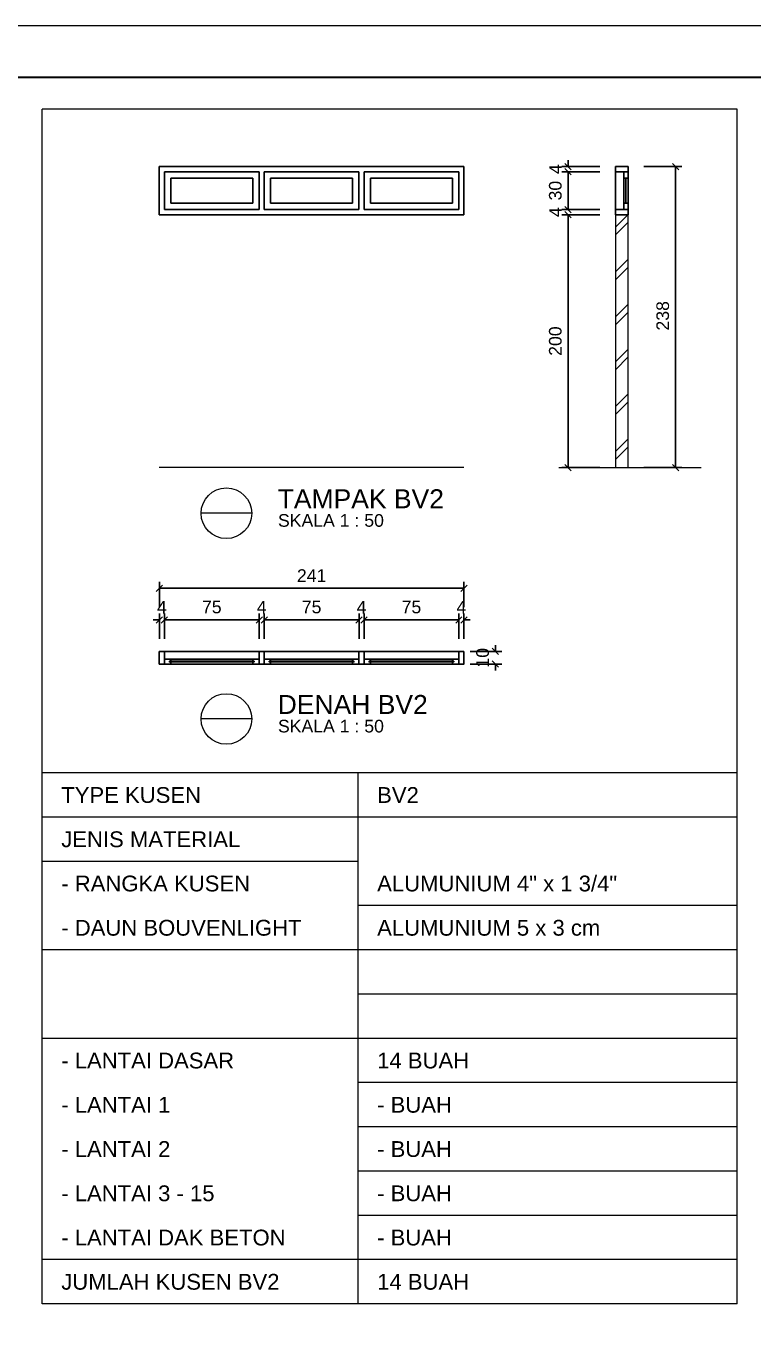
# Model space of a CAD drawing. Header units: millimetres. Extents: x -108 to 351, y -17 to 192.
# Drawn here: x 304.59 to 316.1, y 4.65 to 25.17 of the extents above; entities that cross this region are included whole.
import ezdxf
from ezdxf.enums import TextEntityAlignment as Align

# ---------------------------------------------------------------- set-up
doc = ezdxf.new("R2010")
doc.units = ezdxf.units.MM
doc.layers.get('defpoints').update_dxf_attribs({"color": 1})
for name, color, linetype, lineweight in [('ars', 11, 'Continuous', 0), ('KOP', 7, 'Continuous', 20), ('KOP GARIS', 1, 'Continuous', 30), ('lan', 7, 'Continuous', 15), ('NOT', 7, 'Continuous', 20), ('tem', 5, 'Continuous', 20), ('u', 6, 'Continuous', 20), ('u @ 1', 6, 'Continuous', 20)]:
    doc.layers.add(name, color=color, linetype=linetype, lineweight=lineweight)
doc.layers.add('Kusen', color=30, linetype='Continuous')
doc.styles.get("Standard").update_dxf_attribs({"font": 'arial.ttf'})
doc.dimstyles.new('SK-50', dxfattribs={"dimscale": 0, "dimtxt": 0.2, "dimasz": 0.1, "dimexe": 0.1, "dimexo": 0, "dimgap": 0.1, "dimtad": 1, "dimdec": 0, "dimlfac": 50, "dimzin": 0, "dimdsep": 46, "dimtxsty": 'Standard', "dimblk": 'OBLIQUE', "dimcen": 0.09, "dimclrd": 256, "dimclre": 256, "dimclrt": 256, "dimadec": 0, "dimazin": 0, "dimtfac": 1, "dimtdec": 0, "dimtofl": 0, "dimtmove": 0, "dimatfit": 3, "dimldrblk": 'OBLIQUE', "dimfxl": 0, "dimtolj": 1, "dimtzin": 0, "dimarcsym": 0})

# ---------------------------------------------------------------- blocks, each defined once
blk = doc.blocks.new('KOPA2-TPAK r')
at = {"layer": 'KOP'}
blk.add_lwpolyline([(0, 0), (59.4, 0), (59.4, 42.135), (0, 42.135)], close=True, dxfattribs=at)
at = {"layer": 'KOP GARIS'}
blk.add_lwpolyline([(0.815, 0.815), (58.585, 0.815), (58.585, 41.32), (0.815, 41.32)], close=True, dxfattribs=at)
at = {"layer": 'KOP'}
for p in [(51.864, 6.612), (51.864, 6.212), (51.864, 5.812)]:
    blk.add_attdef('JUDUL', p, '', height=0.25, dxfattribs=at)
for tag, p in [('SKALA', (51.816, 4.913)), ('SKALA', (51.816, 4.602)), ('SKALA', (51.816, 4.312)), ('AR-00', (57.749, 3.195))]:
    blk.add_attdef(tag, text='', height=0.172, dxfattribs=at).set_placement(p, align=Align.MIDDLE_CENTER)
blk = doc.blocks.new('BV 241')
at = {"layer": 'Kusen'}
for p, q in [((-0.415, 0), (-1.165, 0)), ((-1.115, 0.1), (-0.465, 0.1)), ((-0.465, 0.06), (-1.115, 0.06)), ((-0.375, 0), (0.375, 0)), ((0.325, 0.1), (-0.325, 0.1)), ((-0.325, 0.06), (0.325, 0.06)), ((1.115, 0.1), (0.465, 0.1)), ((0.465, 0.06), (1.115, 0.06)), ((0.415, 0), (1.165, 0))]:
    blk.add_line(p, q, dxfattribs=at)
for points in [[(-1.205, 0), (-1.165, 0), (-1.165, 0.1), (-1.205, 0.1)], [(-0.375, 0), (-0.415, 0), (-0.415, 0.1), (-0.375, 0.1)], [(0.415, 0), (0.375, 0), (0.375, 0.1), (0.415, 0.1)], [(1.205, 0), (1.165, 0), (1.165, 0.1), (1.205, 0.1)]]:
    blk.add_lwpolyline(points, close=True, dxfattribs=at)
for points in [[(-1.115, 0.0775), (-1.115, 0.06), (-1.165, 0.06), (-1.165, 0.1), (-1.115, 0.1), (-1.115, 0.0825), (-1.125, 0.0825), (-1.125, 0.0775), (-1.115, 0.0775)], [(-0.465, 0.0775), (-0.465, 0.06), (-0.415, 0.06), (-0.415, 0.1), (-0.465, 0.1), (-0.465, 0.0825), (-0.455, 0.0825), (-0.455, 0.0775), (-0.465, 0.0775)], [(-0.325, 0.0775), (-0.325, 0.06), (-0.375, 0.06), (-0.375, 0.1), (-0.325, 0.1), (-0.325, 0.0825), (-0.335, 0.0825), (-0.335, 0.0775), (-0.325, 0.0775)], [(0.325, 0.0775), (0.325, 0.06), (0.375, 0.06), (0.375, 0.1), (0.325, 0.1), (0.325, 0.0825), (0.335, 0.0825), (0.335, 0.0775), (0.325, 0.0775)], [(0.465, 0.0775), (0.465, 0.06), (0.415, 0.06), (0.415, 0.1), (0.465, 0.1), (0.465, 0.0825), (0.455, 0.0825), (0.455, 0.0775), (0.465, 0.0775)], [(1.115, 0.0775), (1.115, 0.06), (1.165, 0.06), (1.165, 0.1), (1.115, 0.1), (1.115, 0.0825), (1.125, 0.0825), (1.125, 0.0775), (1.115, 0.0775)]]:
    blk.add_lwpolyline(points, dxfattribs=at)
at = {"layer": 'Kusen', "color": 141}
for points in [[(-1.125, 0.0775), (-0.455, 0.0775), (-0.455, 0.0825), (-1.125, 0.0825)], [(0.335, 0.0775), (-0.335, 0.0775), (-0.335, 0.0825), (0.335, 0.0825)], [(1.125, 0.0775), (0.455, 0.0775), (0.455, 0.0825), (1.125, 0.0825)]]:
    blk.add_lwpolyline(points, close=True, dxfattribs=at)
blk = doc.blocks.new('_Oblique')
at = {"color": 0, "linetype": 'ByBlock', "lineweight": -2}
blk.add_line((-0.5, -0.5), (0.5, 0.5), dxfattribs=at)
blk = doc.blocks.new('*D200')
at = {"layer": 'defpoints', "color": 0, "transparency": 16777216}
for p in [(311.527, 16.276), (306.707, 15.976), (311.527, 15.976)]:
    blk.add_point(p, dxfattribs=at)
at = {"layer": 'u', "lineweight": -2, "transparency": 16777216}
for p, q in [((306.707, 15.976), (306.707, 16.376)), ((306.707, 16.276), (311.527, 16.276)), ((311.527, 15.976), (311.527, 16.376))]:
    blk.add_line(p, q, dxfattribs=at)
at = {"layer": 'u', "lineweight": -2, "transparency": 16777216, "xscale": 0.1, "yscale": 0.1, "zscale": 0.1, "rotation": 180}
blk.add_blockref('_Oblique', (306.707, 16.276), dxfattribs=at)
at = {"layer": 'u', "lineweight": -2, "transparency": 16777216, "xscale": 0.1, "yscale": 0.1, "zscale": 0.1}
blk.add_blockref('_Oblique', (311.527, 16.276), dxfattribs=at)
at = {"layer": 'u', "transparency": 16777216, "insert": (309.117, 16.476), "char_height": 0.2, "attachment_point": 5}
blk.add_mtext('\\A1;241', dxfattribs=at)
blk = doc.blocks.new('*D201')
at = {"layer": 'defpoints', "color": 0, "transparency": 16777216}
for p in [(311.627, 15.276), (311.627, 15.076), (312.027, 15.076)]:
    blk.add_point(p, dxfattribs=at)
at = {"layer": 'u', "lineweight": -2, "transparency": 16777216}
for p, q in [((311.627, 15.276), (312.127, 15.276)), ((312.027, 15.276), (312.027, 15.376)), ((311.627, 15.076), (312.127, 15.076)), ((312.027, 15.076), (312.027, 14.976))]:
    blk.add_line(p, q, dxfattribs=at)
at = {"layer": 'u', "lineweight": -2, "transparency": 16777216, "xscale": 0.1, "yscale": 0.1, "zscale": 0.1}
for p, rotation in [((312.027, 15.276), 270), ((312.027, 15.076), 90)]:
    blk.add_blockref('_Oblique', p, dxfattribs=dict(at, rotation=rotation))
at = {"layer": 'u', "transparency": 16777216, "insert": (311.824, 15.176), "char_height": 0.2, "attachment_point": 5, "rotation": 90}
blk.add_mtext('\\A1;10', dxfattribs=at)
blk = doc.blocks.new('*D202')
at = {"layer": 'defpoints', "color": 0, "transparency": 16777216}
for p in [(308.287, 15.776), (306.787, 15.476), (308.287, 15.476)]:
    blk.add_point(p, dxfattribs=at)
at = {"layer": 'u', "lineweight": -2, "transparency": 16777216}
for p, q in [((306.787, 15.476), (306.787, 15.876)), ((308.287, 15.476), (308.287, 15.876)), ((306.787, 15.776), (308.287, 15.776))]:
    blk.add_line(p, q, dxfattribs=at)
at = {"layer": 'u', "lineweight": -2, "transparency": 16777216, "xscale": 0.1, "yscale": 0.1, "zscale": 0.1, "rotation": 180}
blk.add_blockref('_Oblique', (306.787, 15.776), dxfattribs=at)
at = {"layer": 'u', "lineweight": -2, "transparency": 16777216, "xscale": 0.1, "yscale": 0.1, "zscale": 0.1}
blk.add_blockref('_Oblique', (308.287, 15.776), dxfattribs=at)
at = {"layer": 'u', "transparency": 16777216, "insert": (307.537, 15.978), "char_height": 0.2, "attachment_point": 5}
blk.add_mtext('\\A1;75', dxfattribs=at)
blk = doc.blocks.new('*D205')
at = {"layer": 'defpoints', "color": 0, "transparency": 16777216}
for p in [(308.367, 15.776), (308.287, 15.476), (308.367, 15.476)]:
    blk.add_point(p, dxfattribs=at)
at = {"layer": 'u', "lineweight": -2, "transparency": 16777216}
for p, q in [((308.287, 15.476), (308.287, 15.876)), ((308.367, 15.476), (308.367, 15.876)), ((308.287, 15.776), (308.187, 15.776)), ((308.367, 15.776), (308.467, 15.776))]:
    blk.add_line(p, q, dxfattribs=at)
at = {"layer": 'u', "lineweight": -2, "transparency": 16777216, "xscale": 0.1, "yscale": 0.1, "zscale": 0.1}
blk.add_blockref('_Oblique', (308.287, 15.776), dxfattribs=at)
at = {"layer": 'u', "lineweight": -2, "transparency": 16777216, "xscale": 0.1, "yscale": 0.1, "zscale": 0.1, "rotation": 180}
blk.add_blockref('_Oblique', (308.367, 15.776), dxfattribs=at)
at = {"layer": 'u', "transparency": 16777216, "insert": (308.327, 15.976), "char_height": 0.2, "attachment_point": 5}
blk.add_mtext('\\A1;4', dxfattribs=at)
blk = doc.blocks.new('*D203')
at = {"layer": 'defpoints', "color": 0, "transparency": 16777216}
for p in [(309.867, 15.776), (308.367, 15.476), (309.867, 15.476)]:
    blk.add_point(p, dxfattribs=at)
at = {"layer": 'u', "lineweight": -2, "transparency": 16777216}
for p, q in [((308.367, 15.476), (308.367, 15.876)), ((309.867, 15.476), (309.867, 15.876)), ((308.367, 15.776), (309.867, 15.776))]:
    blk.add_line(p, q, dxfattribs=at)
at = {"layer": 'u', "lineweight": -2, "transparency": 16777216, "xscale": 0.1, "yscale": 0.1, "zscale": 0.1, "rotation": 180}
blk.add_blockref('_Oblique', (308.367, 15.776), dxfattribs=at)
at = {"layer": 'u', "lineweight": -2, "transparency": 16777216, "xscale": 0.1, "yscale": 0.1, "zscale": 0.1}
blk.add_blockref('_Oblique', (309.867, 15.776), dxfattribs=at)
at = {"layer": 'u', "transparency": 16777216, "insert": (309.117, 15.978), "char_height": 0.2, "attachment_point": 5}
blk.add_mtext('\\A1;75', dxfattribs=at)
blk = doc.blocks.new('*D206')
at = {"layer": 'defpoints', "color": 0, "transparency": 16777216}
for p in [(309.947, 15.776), (309.867, 15.476), (309.947, 15.476)]:
    blk.add_point(p, dxfattribs=at)
at = {"layer": 'u', "lineweight": -2, "transparency": 16777216}
for p, q in [((309.867, 15.476), (309.867, 15.876)), ((309.947, 15.476), (309.947, 15.876)), ((309.867, 15.776), (309.767, 15.776)), ((309.947, 15.776), (310.047, 15.776))]:
    blk.add_line(p, q, dxfattribs=at)
at = {"layer": 'u', "lineweight": -2, "transparency": 16777216, "xscale": 0.1, "yscale": 0.1, "zscale": 0.1}
blk.add_blockref('_Oblique', (309.867, 15.776), dxfattribs=at)
at = {"layer": 'u', "lineweight": -2, "transparency": 16777216, "xscale": 0.1, "yscale": 0.1, "zscale": 0.1, "rotation": 180}
blk.add_blockref('_Oblique', (309.947, 15.776), dxfattribs=at)
at = {"layer": 'u', "transparency": 16777216, "insert": (309.907, 15.976), "char_height": 0.2, "attachment_point": 5}
blk.add_mtext('\\A1;4', dxfattribs=at)
blk = doc.blocks.new('*D204')
at = {"layer": 'defpoints', "color": 0, "transparency": 16777216}
for p in [(311.447, 15.776), (309.947, 15.476), (311.447, 15.476)]:
    blk.add_point(p, dxfattribs=at)
at = {"layer": 'u', "lineweight": -2, "transparency": 16777216}
for p, q in [((309.947, 15.476), (309.947, 15.876)), ((311.447, 15.476), (311.447, 15.876)), ((309.947, 15.776), (311.447, 15.776))]:
    blk.add_line(p, q, dxfattribs=at)
at = {"layer": 'u', "lineweight": -2, "transparency": 16777216, "xscale": 0.1, "yscale": 0.1, "zscale": 0.1, "rotation": 180}
blk.add_blockref('_Oblique', (309.947, 15.776), dxfattribs=at)
at = {"layer": 'u', "lineweight": -2, "transparency": 16777216, "xscale": 0.1, "yscale": 0.1, "zscale": 0.1}
blk.add_blockref('_Oblique', (311.447, 15.776), dxfattribs=at)
at = {"layer": 'u', "transparency": 16777216, "insert": (310.697, 15.978), "char_height": 0.2, "attachment_point": 5}
blk.add_mtext('\\A1;75', dxfattribs=at)
blk = doc.blocks.new('*D207')
at = {"layer": 'defpoints', "color": 0, "transparency": 16777216}
for p in [(311.527, 15.776), (311.447, 15.476), (311.527, 15.476)]:
    blk.add_point(p, dxfattribs=at)
at = {"layer": 'u', "lineweight": -2, "transparency": 16777216}
for p, q in [((311.447, 15.476), (311.447, 15.876)), ((311.527, 15.476), (311.527, 15.876)), ((311.447, 15.776), (311.347, 15.776)), ((311.527, 15.776), (311.627, 15.776))]:
    blk.add_line(p, q, dxfattribs=at)
at = {"layer": 'u', "lineweight": -2, "transparency": 16777216, "xscale": 0.1, "yscale": 0.1, "zscale": 0.1}
blk.add_blockref('_Oblique', (311.447, 15.776), dxfattribs=at)
at = {"layer": 'u', "lineweight": -2, "transparency": 16777216, "xscale": 0.1, "yscale": 0.1, "zscale": 0.1, "rotation": 180}
blk.add_blockref('_Oblique', (311.527, 15.776), dxfattribs=at)
at = {"layer": 'u', "transparency": 16777216, "insert": (311.487, 15.976), "char_height": 0.2, "attachment_point": 5}
blk.add_mtext('\\A1;4', dxfattribs=at)
blk = doc.blocks.new('*D208')
at = {"layer": 'defpoints', "color": 0, "transparency": 16777216}
for p in [(306.787, 15.776), (306.707, 15.476), (306.787, 15.476)]:
    blk.add_point(p, dxfattribs=at)
at = {"layer": 'u', "lineweight": -2, "transparency": 16777216}
for p, q in [((306.707, 15.476), (306.707, 15.876)), ((306.787, 15.476), (306.787, 15.876)), ((306.707, 15.776), (306.607, 15.776)), ((306.787, 15.776), (306.887, 15.776))]:
    blk.add_line(p, q, dxfattribs=at)
at = {"layer": 'u', "lineweight": -2, "transparency": 16777216, "xscale": 0.1, "yscale": 0.1, "zscale": 0.1}
blk.add_blockref('_Oblique', (306.707, 15.776), dxfattribs=at)
at = {"layer": 'u', "lineweight": -2, "transparency": 16777216, "xscale": 0.1, "yscale": 0.1, "zscale": 0.1, "rotation": 180}
blk.add_blockref('_Oblique', (306.787, 15.776), dxfattribs=at)
at = {"layer": 'u', "transparency": 16777216, "insert": (306.747, 15.976), "char_height": 0.2, "attachment_point": 5}
blk.add_mtext('\\A1;4', dxfattribs=at)
blk = doc.blocks.new('*D209')
at = {"layer": 'defpoints', "color": 0, "transparency": 16777216}
for p in [(313.677, 22.185), (313.177, 18.185), (313.677, 18.185)]:
    blk.add_point(p, dxfattribs=at)
at = {"layer": 'u', "lineweight": -2, "transparency": 16777216}
for p, q in [((313.677, 22.185), (313.077, 22.185)), ((313.177, 22.185), (313.177, 18.185)), ((313.677, 18.185), (313.077, 18.185))]:
    blk.add_line(p, q, dxfattribs=at)
at = {"layer": 'u', "lineweight": -2, "transparency": 16777216, "xscale": 0.1, "yscale": 0.1, "zscale": 0.1}
for p, rotation in [((313.177, 22.185), 90), ((313.177, 18.185), 270)]:
    blk.add_blockref('_Oblique', p, dxfattribs=dict(at, rotation=rotation))
at = {"layer": 'u', "transparency": 16777216, "insert": (312.975, 20.185), "char_height": 0.2, "attachment_point": 5, "rotation": 90}
blk.add_mtext('\\A1;200', dxfattribs=at)
blk = doc.blocks.new('*D210')
at = {"layer": 'defpoints', "color": 0, "transparency": 16777216}
for p in [(313.177, 22.865), (313.677, 22.945), (313.677, 22.865)]:
    blk.add_point(p, dxfattribs=at)
at = {"layer": 'u', "lineweight": -2, "transparency": 16777216}
for p, q in [((313.177, 22.945), (313.177, 23.045)), ((313.677, 22.945), (313.077, 22.945)), ((313.677, 22.865), (313.077, 22.865)), ((313.177, 22.865), (313.177, 22.765))]:
    blk.add_line(p, q, dxfattribs=at)
at = {"layer": 'u', "lineweight": -2, "transparency": 16777216, "xscale": 0.1, "yscale": 0.1, "zscale": 0.1}
for p, rotation in [((313.177, 22.945), 270), ((313.177, 22.865), 90)]:
    blk.add_blockref('_Oblique', p, dxfattribs=dict(at, rotation=rotation))
at = {"layer": 'u', "transparency": 16777216, "insert": (312.977, 22.905), "char_height": 0.2, "attachment_point": 5, "rotation": 90}
blk.add_mtext('\\A1;4', dxfattribs=at)
blk = doc.blocks.new('*D211')
at = {"layer": 'defpoints', "color": 0, "transparency": 16777216}
for p in [(314.377, 22.945), (314.377, 18.185), (314.877, 18.185)]:
    blk.add_point(p, dxfattribs=at)
at = {"layer": 'u', "lineweight": -2, "transparency": 16777216}
for p, q in [((314.377, 22.945), (314.977, 22.945)), ((314.877, 22.945), (314.877, 18.185)), ((314.377, 18.185), (314.977, 18.185))]:
    blk.add_line(p, q, dxfattribs=at)
at = {"layer": 'u', "lineweight": -2, "transparency": 16777216, "xscale": 0.1, "yscale": 0.1, "zscale": 0.1}
for p, rotation in [((314.877, 22.945), 90), ((314.877, 18.185), 270)]:
    blk.add_blockref('_Oblique', p, dxfattribs=dict(at, rotation=rotation))
at = {"layer": 'u', "transparency": 16777216, "insert": (314.675, 20.585), "char_height": 0.2, "attachment_point": 5, "rotation": 90}
blk.add_mtext('\\A1;238', dxfattribs=at)
blk = doc.blocks.new('*D212')
at = {"layer": 'defpoints', "color": 0, "transparency": 16777216}
for p in [(313.177, 22.185), (313.677, 22.265), (313.677, 22.185)]:
    blk.add_point(p, dxfattribs=at)
at = {"layer": 'u', "lineweight": -2, "transparency": 16777216}
for p, q in [((313.177, 22.265), (313.177, 22.365)), ((313.677, 22.265), (313.077, 22.265)), ((313.677, 22.185), (313.077, 22.185)), ((313.177, 22.185), (313.177, 22.085))]:
    blk.add_line(p, q, dxfattribs=at)
at = {"layer": 'u', "lineweight": -2, "transparency": 16777216, "xscale": 0.1, "yscale": 0.1, "zscale": 0.1}
for p, rotation in [((313.177, 22.265), 270), ((313.177, 22.185), 90)]:
    blk.add_blockref('_Oblique', p, dxfattribs=dict(at, rotation=rotation))
at = {"layer": 'u', "transparency": 16777216, "insert": (312.977, 22.225), "char_height": 0.2, "attachment_point": 5, "rotation": 90}
blk.add_mtext('\\A1;4', dxfattribs=at)
blk = doc.blocks.new('*D213')
at = {"layer": 'defpoints', "color": 0, "transparency": 16777216}
for p in [(313.677, 22.865), (313.177, 22.265), (313.677, 22.265)]:
    blk.add_point(p, dxfattribs=at)
at = {"layer": 'u', "lineweight": -2, "transparency": 16777216}
for p, q in [((313.677, 22.865), (313.077, 22.865)), ((313.177, 22.865), (313.177, 22.265)), ((313.677, 22.265), (313.077, 22.265))]:
    blk.add_line(p, q, dxfattribs=at)
at = {"layer": 'u', "lineweight": -2, "transparency": 16777216, "xscale": 0.1, "yscale": 0.1, "zscale": 0.1}
for p, rotation in [((313.177, 22.865), 90), ((313.177, 22.265), 270)]:
    blk.add_blockref('_Oblique', p, dxfattribs=dict(at, rotation=rotation))
at = {"layer": 'u', "transparency": 16777216, "insert": (312.975, 22.565), "char_height": 0.2, "attachment_point": 5, "rotation": 90}
blk.add_mtext('\\A1;30', dxfattribs=at)
blk = doc.blocks.new('Ndtpd')
blk.add_line((0.747, 0), (-0.747, 0))
blk.add_circle((0, 0), 0.747)
at = {"flags": 4}
for tag, height, p in [('NO', 0.5, (0, 0.148)), ('NOLBR', 0.3, (0, -0.398))]:
    blk.add_attdef(tag, text='', height=height, dxfattribs=at).set_placement(p, align=Align.CENTER)
for tag, p, height in [('NDTPD', (1.516, 0.148), 0.5), ('SKALA', (1.523, -0.398), 0.3)]:
    blk.add_attdef(tag, p, '', height=height, dxfattribs=at)

msp = doc.modelspace()

# ---------------------------------------------------------------- hatches: boundary and pattern name
at = {"layer": 'ars'}
h = msp.add_hatch(dxfattribs=at)
h.set_pattern_fill('TEMBOK', color=256, scale=0.502197)
h.set_pattern_definition([(225, (324.27024, 111.04327), (0.355107, -0.355107), []), (225, (324.1447, 111.04327), (0.355107, -0.355107), [])])
h.paths.add_polyline_path([(314.12554, 18.18454), (314.12554, 22.18454), (313.92466, 22.18454), (313.92466, 18.18454)])

# ---------------------------------------------------------------- linework, layer by layer
msp.add_lwpolyline([(314.09729, 22.36454), (314.09729, 22.76454), (314.08729, 22.76454), (314.08729, 22.36454)], dxfattribs=at)
at = {"layer": 'Kusen', "linetype": 'ByBlock'}
for p, q in [((306.70654, 22.94454), (306.70654, 22.18454)), ((306.70654, 22.94454), (311.52654, 22.94454)), ((306.78654, 22.86454), (306.78654, 22.26454)), ((306.78654, 22.86454), (308.28654, 22.86454)), ((308.28654, 22.86454), (308.28654, 22.26454)), ((308.36654, 22.86454), (308.36654, 22.26454)), ((308.36654, 22.86454), (309.86654, 22.86454)), ((309.86654, 22.86454), (309.86654, 22.26454)), ((309.94654, 22.86454), (309.94654, 22.26454)), ((309.94654, 22.86454), (311.44654, 22.86454)), ((311.44654, 22.86454), (311.44654, 22.26454)), ((311.52654, 22.94454), (311.52654, 22.18454)), ((306.88654, 22.76454), (306.88654, 22.36454)), ((306.88654, 22.76454), (308.18654, 22.76454)), ((308.18654, 22.76454), (308.18654, 22.36454)), ((308.46654, 22.76454), (308.46654, 22.36454)), ((308.46654, 22.76454), (309.76654, 22.76454)), ((309.76654, 22.76454), (309.76654, 22.36454)), ((310.04654, 22.76454), (310.04654, 22.36454)), ((310.04654, 22.76454), (311.34654, 22.76454)), ((311.34654, 22.76454), (311.34654, 22.36454)), ((306.88654, 22.36454), (308.18654, 22.36454)), ((308.46654, 22.36454), (309.76654, 22.36454)), ((310.04654, 22.36454), (311.34654, 22.36454)), ((306.70654, 22.18454), (311.52654, 22.18454)), ((306.78654, 22.26454), (308.28654, 22.26454)), ((308.36654, 22.26454), (309.86654, 22.26454)), ((309.94654, 22.26454), (311.44654, 22.26454))]:
    msp.add_line(p, q, dxfattribs=at)
at = {"layer": 'Kusen'}
for p, q in [((313.92729, 22.18454), (313.92729, 22.86454)), ((314.05729, 22.76454), (314.05729, 22.36454)), ((314.12729, 22.76454), (314.12729, 22.36454))]:
    msp.add_line(p, q, dxfattribs=at)
for points in [[(313.92729, 22.86454), (314.12729, 22.86454), (314.12729, 22.94454), (313.92729, 22.94454)], [(314.05729, 22.76454), (314.12729, 22.76454), (314.12729, 22.86454), (314.05729, 22.86454)], [(314.05729, 22.26454), (314.12729, 22.26454), (314.12729, 22.36454), (314.05729, 22.36454)], [(313.92729, 22.18454), (314.12729, 22.18454), (314.12729, 22.26454), (313.92729, 22.26454)]]:
    msp.add_lwpolyline(points, close=True, dxfattribs=at)
at = {"layer": 'lan'}
for p, q in [((304.85435, 4.95552), (304.85435, 23.85552)), ((315.85435, 23.85552), (304.85435, 23.85552)), ((315.85435, 4.95552), (315.85435, 23.85552)), ((313.02729, 18.18454), (315.28137, 18.18454)), ((315.85435, 13.35552), (304.85435, 13.35552)), ((309.85435, 4.95552), (309.85435, 13.35552)), ((315.85435, 12.65552), (304.85435, 12.65552)), ((309.85435, 11.95552), (304.85435, 11.95552)), ((315.85435, 11.25552), (309.85435, 11.25552)), ((315.85435, 10.55552), (304.85435, 10.55552)), ((315.85435, 9.85552), (309.85435, 9.85552)), ((315.85435, 9.15552), (304.85435, 9.15552)), ((315.85435, 8.45552), (309.85435, 8.45552)), ((315.85435, 7.75552), (309.85435, 7.75552)), ((315.85435, 7.05552), (309.85435, 7.05552)), ((315.85435, 6.35552), (309.85435, 6.35552)), ((315.85435, 5.65552), (304.85435, 5.65552)), ((315.85435, 4.95552), (304.85435, 4.95552))]:
    msp.add_line(p, q, dxfattribs=at)
at = {"layer": 'lan', "linetype": 'Continuous', "ltscale": 2}
msp.add_line((311.52654, 18.18454), (306.70654, 18.18454), dxfattribs=at)
at = {"layer": 'tem'}
for p, q in [((313.92641, 22.18454), (313.92641, 18.18454)), ((314.12729, 22.18454), (313.92641, 22.18454)), ((314.12729, 18.18454), (314.12729, 22.18454))]:
    msp.add_line(p, q, dxfattribs=at)

# ---------------------------------------------------------------- block references
at = {"layer": 'KOP'}
msp.add_blockref('KOPA2-TPAK r', (292.03958, -16.96472), dxfattribs=at)
at = {"layer": 'Kusen', "xscale": -2, "yscale": 2, "zscale": 2, "rotation": 180}
msp.add_blockref('BV 241', (309.11654, 15.27581), dxfattribs=at)
at = {"layer": 'NOT'}
ref = msp.add_blockref('Ndtpd', (307.7683, 17.46193), dxfattribs=dict(at, xscale=0.5354752342704153, yscale=0.5354752342704153, zscale=0.5354752342704153))
ref.add_attrib('NDTPD', 'TAMPAK BV2', (308.58009, 17.54095), dxfattribs={"layer": '0', "height": 0.3, "flags": 4})
ref.add_attrib('SKALA', 'SKALA 1 : 50', (308.58395, 17.24862), dxfattribs={"layer": '0', "height": 0.2, "flags": 4})
ref = msp.add_blockref('Ndtpd', (307.7683, 14.20832), dxfattribs=dict(at, xscale=0.5354752342704153, yscale=0.5354752342704153, zscale=0.5354752342704153))
ref.add_attrib('NDTPD', 'DENAH BV2', (308.58009, 14.28733), dxfattribs={"layer": '0', "height": 0.3, "flags": 4})
ref.add_attrib('SKALA', 'SKALA 1 : 50', (308.58395, 13.995), dxfattribs={"layer": '0', "height": 0.2, "flags": 4})

# ---------------------------------------------------------------- texts
for s, p in [('TYPE KUSEN', (305.15435, 12.88052)), ('BV2', (310.15435, 12.88052)), ('JENIS MATERIAL', (305.15435, 12.18052)), ('- RANGKA KUSEN', (305.15435, 11.48052)), ('ALUMUNIUM 4" x 1 3/4"', (310.15435, 11.48052)), ('- DAUN BOUVENLIGHT', (305.15435, 10.78052)), ('ALUMUNIUM 5 x 3 cm', (310.15435, 10.78052)), ('- LANTAI DASAR', (305.15435, 8.68052)), ('14 BUAH', (310.15435, 8.68052)), ('- LANTAI 1', (305.15435, 7.98052)), ('- BUAH', (310.15435, 7.98052)), ('- LANTAI 2', (305.15435, 7.28052)), ('- BUAH', (310.15435, 7.28052)), ('- LANTAI 3 - 15', (305.15435, 6.58052)), ('- BUAH', (310.15435, 6.58052)), ('- LANTAI DAK BETON', (305.15435, 5.88052)), ('- BUAH', (310.15435, 5.88052)), ('JUMLAH KUSEN BV2', (305.15435, 5.18052)), ('14 BUAH', (310.15435, 5.18052))]:
    msp.add_text(s, height=0.25, dxfattribs=at).set_placement(p)

# ---------------------------------------------------------------- dimensions: what is measured, and where the dimension line sits
at = {"layer": 'u'}
for base, p1, p2, picture, middle in [((311.52654, 16.27581), (306.70654, 15.97581), (311.52654, 15.97581), '*D200', (309.11654, 16.27581)), ((308.28654, 15.77581), (306.78654, 15.47581), (308.28654, 15.47581), '*D202', (307.53654, 15.77581)), ((309.86654, 15.77581), (308.36654, 15.47581), (309.86654, 15.47581), '*D203', (309.11654, 15.77581)), ((311.44654, 15.77581), (309.94654, 15.47581), (311.44654, 15.47581), '*D204', (310.69654, 15.77581))]:
    dim = msp.add_linear_dim(base=base, p1=p1, p2=p2, dimstyle='SK-50', override={"dimscale": 1, "dimtxt": 0.2}, dxfattribs=at)
    dim.commit()
    dim.dimension.update_dxf_attribs({"geometry": picture, "text_midpoint": middle, "dimtype": 160})
dim = msp.add_linear_dim(base=(312.02654, 15.07581), p1=(311.62654, 15.27581), p2=(311.62654, 15.07581), angle=270, dimstyle='SK-50', override={"dimscale": 1, "dimtxt": 0.2}, dxfattribs=at)
dim.commit()
dim.dimension.update_dxf_attribs({"geometry": '*D201', "text_midpoint": (312.02654, 15.17581), "dimtype": 160})
at = {"layer": 'u @ 1'}
for base, p1, p2, picture, middle in [((313.17729, 22.86454), (313.67729, 22.94454), (313.67729, 22.86454), '*D210', (313.17729, 22.90454)), ((314.87729, 18.18454), (314.37729, 22.94454), (314.37729, 18.18454), '*D211', (314.87729, 20.58454)), ((313.17729, 22.26454), (313.67729, 22.86454), (313.67729, 22.26454), '*D213', (313.17729, 22.56454)), ((313.17729, 22.18454), (313.67729, 22.26454), (313.67729, 22.18454), '*D212', (313.17729, 22.22454)), ((313.17729, 18.18454), (313.67729, 22.18454), (313.67729, 18.18454), '*D209', (313.17729, 20.18454))]:
    dim = msp.add_linear_dim(base=base, p1=p1, p2=p2, angle=270, dimstyle='SK-50', override={"dimscale": 1, "dimtxt": 0.2, "dimtix": 0, "dimtofl": 0, "dimtmove": 0, "dimatfit": 3}, dxfattribs=at)
    dim.commit()
    dim.dimension.update_dxf_attribs({"geometry": picture, "text_midpoint": middle, "dimtype": 128})
for base, p1, p2, picture, middle in [((306.78654, 15.77581), (306.70654, 15.47581), (306.78654, 15.47581), '*D208', (306.74654, 15.77581)), ((308.36654, 15.77581), (308.28654, 15.47581), (308.36654, 15.47581), '*D205', (308.32654, 15.77581)), ((309.94654, 15.77581), (309.86654, 15.47581), (309.94654, 15.47581), '*D206', (309.90654, 15.77581)), ((311.52654, 15.77581), (311.44654, 15.47581), (311.52654, 15.47581), '*D207', (311.48654, 15.77581))]:
    dim = msp.add_linear_dim(base=base, p1=p1, p2=p2, dimstyle='SK-50', override={"dimscale": 1, "dimtxt": 0.2, "dimtix": 0, "dimtofl": 0, "dimtmove": 0, "dimatfit": 3}, dxfattribs=at)
    dim.commit()
    dim.dimension.update_dxf_attribs({"geometry": picture, "text_midpoint": middle, "dimtype": 128})

doc.saveas('drawing.dxf')
